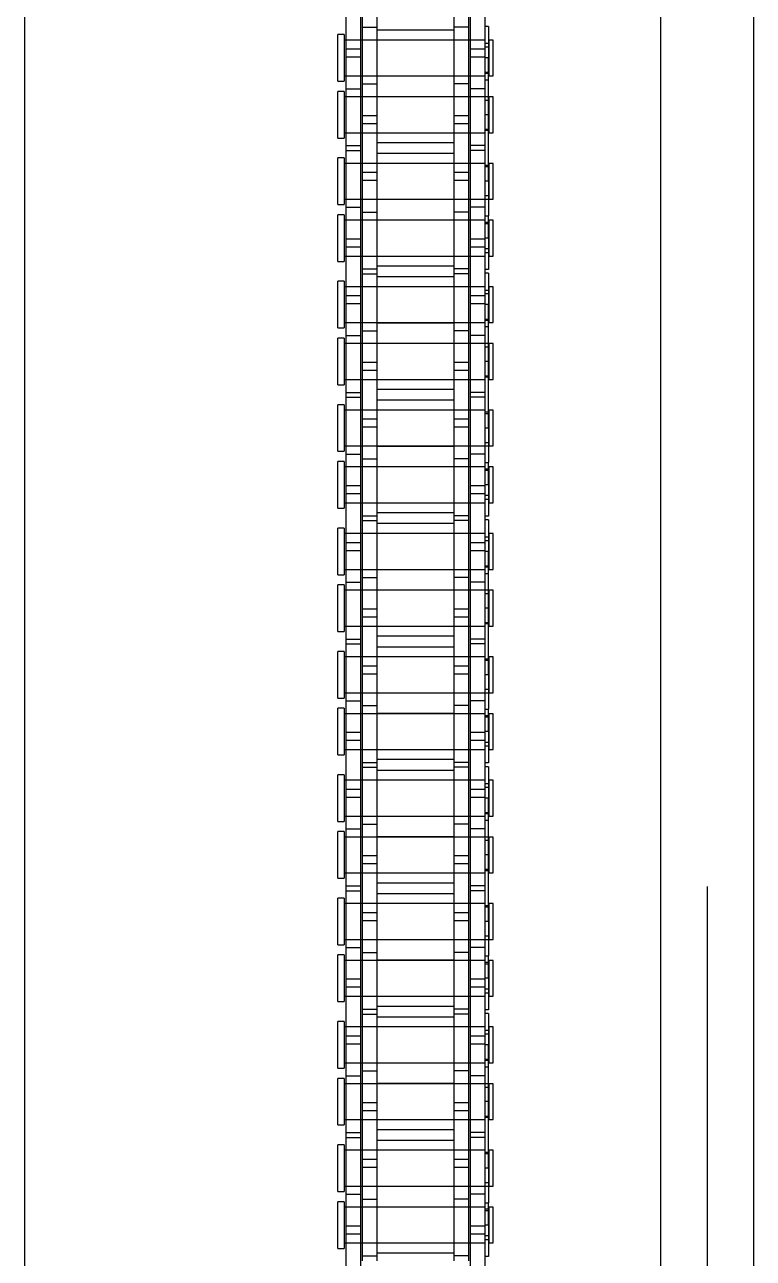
# Model space of a CAD drawing. Header units: metres. Extents: x 0 to 63075, y 0 to 44550.
# Drawn here: x 14315.1 to 14390.1, y 27009.9 to 27136.9 of the extents above; entities that cross this region are included whole.
import ezdxf

# ---------------------------------------------------------------- set-up
doc = ezdxf.new("R2010")
doc.units = ezdxf.units.M
doc.header["$LTSCALE"] = 75
doc.linetypes.add('HIDDEN2', pattern=[4.7625, 3.175, -1.5875])
for name, color, linetype in [('SDM', 7, 'Continuous'), ('SL4', 4, 'Continuous'), ('ST1', 7, 'HIDDEN2')]:
    doc.layers.add(name, color=color, linetype=linetype)

# ---------------------------------------------------------------- blocks, each defined once
blk = doc.blocks.new('A$Ca53c419a')
at = {"layer": 'SL4'}
for p, q in [((215.01, 281.23), (1004.76, 281.23)), ((215, 215.76), (1004.76, 215.76)), ((1004.76, 206.23), (54.76, 206.23))]:
    blk.add_line(p, q, dxfattribs=at)
at = {"layer": 'ST1'}
for p, q in [((610.33, 249), (615.13, 249)), ((610.33, 249), (610.33, 248.34)), ((615.13, 248.34), (615.13, 249)), ((616.18, 249), (620.98, 249)), ((616.18, 249), (616.18, 248.34)), ((620.98, 248.34), (620.98, 249)), ((623.03, 249), (627.83, 249)), ((623.03, 249), (623.03, 248.34)), ((627.83, 248.34), (627.83, 249)), ((628.88, 249), (633.68, 249)), ((628.88, 249), (628.88, 248.34)), ((633.68, 248.34), (633.68, 249)), ((635.73, 249), (640.53, 249)), ((635.73, 249), (635.73, 248.34)), ((640.53, 248.34), (640.53, 249)), ((641.58, 249), (646.38, 249)), ((641.58, 249), (641.58, 248.34)), ((646.38, 248.34), (646.38, 249)), ((648.43, 249), (653.23, 249)), ((648.43, 249), (648.43, 248.34)), ((653.23, 248.34), (653.23, 249)), ((654.28, 249), (659.08, 249)), ((654.28, 249), (654.28, 248.34)), ((659.08, 248.34), (659.08, 249)), ((661.13, 249), (665.93, 249)), ((661.13, 249), (661.13, 248.34)), ((665.93, 248.34), (665.93, 249)), ((666.98, 249), (671.78, 249)), ((666.98, 249), (666.98, 248.34)), ((671.78, 248.34), (671.78, 249)), ((673.83, 249), (678.63, 249)), ((673.83, 249), (673.83, 248.34)), ((678.63, 248.34), (678.63, 249)), ((679.68, 249), (684.48, 249)), ((679.68, 249), (679.68, 248.34)), ((684.48, 248.34), (684.48, 249)), ((686.53, 249), (691.33, 249)), ((686.53, 249), (686.53, 248.34)), ((691.33, 248.34), (691.33, 249)), ((692.38, 249), (697.18, 249)), ((692.38, 249), (692.38, 248.34)), ((697.18, 248.34), (697.18, 249)), ((699.23, 249), (704.03, 249)), ((699.23, 249), (699.23, 248.34)), ((704.03, 248.34), (704.03, 249)), ((705.08, 249), (709.88, 249)), ((705.08, 249), (705.08, 248.34)), ((709.88, 248.34), (709.88, 249)), ((711.93, 249), (716.73, 249)), ((711.93, 249), (711.93, 248.34)), ((716.73, 248.34), (716.73, 249)), ((717.78, 249), (722.58, 249)), ((717.78, 249), (717.78, 248.34)), ((722.58, 248.34), (722.58, 249)), ((724.63, 249), (729.43, 249)), ((724.63, 249), (724.63, 248.34)), ((729.43, 248.34), (729.43, 249)), ((730.48, 249), (735.28, 249)), ((730.48, 249), (730.48, 248.34)), ((735.28, 248.34), (735.28, 249)), ((602.7, 248.16), (611.8, 248.16)), ((615.13, 248.34), (610.33, 248.34)), ((610.88, 248.34), (610.88, 233.84)), ((610.88, 248.16), (610.88, 246.64)), ((611.8, 248.16), (612.66, 248.16)), ((611.8, 246.64), (611.8, 248.16)), ((612.66, 248.16), (621.75, 248.16)), ((612.66, 248.16), (612.66, 246.64)), ((614.57, 233.84), (614.57, 248.34)), ((614.57, 246.64), (614.57, 248.16)), ((615.9, 248.16), (615.9, 246.64)), ((620.98, 248.34), (616.18, 248.34)), ((616.73, 248.34), (616.73, 233.84)), ((616.73, 248.16), (616.73, 246.64)), ((620.42, 233.84), (620.42, 248.34)), ((620.42, 246.64), (620.42, 248.16)), ((621.75, 248.16), (621.75, 246.64)), ((621.75, 248.16), (628.1, 248.16)), ((622.25, 248.16), (622.25, 246.64)), ((627.83, 248.34), (623.03, 248.34)), ((623.58, 248.34), (623.58, 233.84)), ((623.58, 248.16), (623.58, 246.64)), ((627.27, 233.84), (627.27, 248.34)), ((627.27, 246.64), (627.27, 248.16)), ((628.1, 248.16), (628.1, 246.64)), ((628.1, 248.16), (637.2, 248.16)), ((633.68, 248.34), (628.88, 248.34)), ((629.43, 248.34), (629.43, 233.84)), ((629.43, 248.16), (629.43, 246.64)), ((631.35, 246.64), (631.35, 248.16)), ((632.21, 248.16), (632.21, 246.64)), ((633.12, 233.84), (633.12, 248.34)), ((633.12, 246.64), (633.12, 248.16)), ((640.53, 248.34), (635.73, 248.34)), ((636.28, 248.34), (636.28, 233.84)), ((636.28, 248.16), (636.28, 246.64)), ((637.2, 248.16), (638.06, 248.16)), ((637.2, 246.64), (637.2, 248.16)), ((638.06, 248.16), (647.15, 248.16)), ((638.06, 248.16), (638.06, 246.64)), ((639.97, 233.84), (639.97, 248.34)), ((639.97, 246.64), (639.97, 248.16)), ((641.3, 248.16), (641.3, 246.64)), ((646.38, 248.34), (641.58, 248.34)), ((642.13, 248.34), (642.13, 233.84)), ((642.13, 248.16), (642.13, 246.64)), ((645.82, 233.84), (645.82, 248.34)), ((645.82, 246.64), (645.82, 248.16)), ((647.15, 248.16), (647.15, 246.64)), ((647.15, 248.16), (653.5, 248.16)), ((647.65, 248.16), (647.65, 246.64)), ((653.23, 248.34), (648.43, 248.34)), ((648.98, 248.34), (648.98, 233.84)), ((648.98, 248.16), (648.98, 246.64)), ((652.67, 233.84), (652.67, 248.34)), ((652.67, 246.64), (652.67, 248.16)), ((653.5, 248.16), (653.5, 246.64)), ((653.5, 248.16), (662.6, 248.16)), ((659.08, 248.34), (654.28, 248.34)), ((654.83, 248.34), (654.83, 233.84)), ((654.83, 248.16), (654.83, 246.64)), ((656.75, 246.64), (656.75, 248.16)), ((657.61, 248.16), (657.61, 246.64)), ((658.52, 233.84), (658.52, 248.34)), ((658.52, 246.64), (658.52, 248.16)), ((665.93, 248.34), (661.13, 248.34)), ((661.68, 248.34), (661.68, 233.84)), ((661.68, 248.16), (661.68, 246.64)), ((662.6, 248.16), (663.46, 248.16)), ((662.6, 246.64), (662.6, 248.16)), ((663.46, 248.16), (672.55, 248.16)), ((663.46, 248.16), (663.46, 246.64)), ((665.37, 233.84), (665.37, 248.34)), ((665.37, 246.64), (665.37, 248.16)), ((666.7, 248.16), (666.7, 246.64)), ((671.78, 248.34), (666.98, 248.34)), ((667.53, 248.34), (667.53, 233.84)), ((667.53, 248.16), (667.53, 246.64)), ((671.22, 233.84), (671.22, 248.34)), ((671.22, 246.64), (671.22, 248.16)), ((672.55, 248.16), (672.55, 246.64)), ((672.55, 248.16), (678.9, 248.16)), ((673.05, 248.16), (673.05, 246.64)), ((678.63, 248.34), (673.83, 248.34)), ((674.38, 248.34), (674.38, 233.84)), ((674.38, 248.16), (674.38, 246.64)), ((678.07, 233.84), (678.07, 248.34)), ((678.07, 246.64), (678.07, 248.16)), ((678.9, 248.16), (678.9, 246.64)), ((678.9, 248.16), (688, 248.16)), ((684.48, 248.34), (679.68, 248.34)), ((680.23, 248.34), (680.23, 233.84)), ((680.23, 248.16), (680.23, 246.64)), ((682.15, 246.64), (682.15, 248.16)), ((683.01, 248.16), (683.01, 246.64)), ((683.92, 233.84), (683.92, 248.34)), ((683.92, 246.64), (683.92, 248.16)), ((691.33, 248.34), (686.53, 248.34)), ((687.08, 248.34), (687.08, 233.84)), ((687.08, 248.16), (687.08, 246.64)), ((688, 248.16), (688.86, 248.16)), ((688, 246.64), (688, 248.16)), ((688.86, 248.16), (697.95, 248.16)), ((688.86, 248.16), (688.86, 246.64)), ((690.77, 233.84), (690.77, 248.34)), ((690.77, 246.64), (690.77, 248.16)), ((692.1, 248.16), (692.1, 246.64)), ((697.18, 248.34), (692.38, 248.34)), ((692.93, 248.34), (692.93, 233.84)), ((692.93, 248.16), (692.93, 246.64)), ((696.62, 233.84), (696.62, 248.34)), ((696.62, 246.64), (696.62, 248.16)), ((697.95, 248.16), (697.95, 246.64)), ((697.95, 248.16), (704.3, 248.16)), ((698.45, 248.16), (698.45, 246.64)), ((704.03, 248.34), (699.23, 248.34)), ((699.78, 248.34), (699.78, 233.84)), ((699.78, 248.16), (699.78, 246.64)), ((703.47, 233.84), (703.47, 248.34)), ((703.47, 246.64), (703.47, 248.16)), ((704.3, 248.16), (704.3, 246.64)), ((704.3, 248.16), (713.4, 248.16)), ((709.88, 248.34), (705.08, 248.34)), ((705.63, 248.34), (705.63, 233.84)), ((705.63, 248.16), (705.63, 246.64)), ((707.55, 246.64), (707.55, 248.16)), ((708.41, 248.16), (708.41, 246.64)), ((709.32, 233.84), (709.32, 248.34)), ((709.32, 246.64), (709.32, 248.16)), ((716.73, 248.34), (711.93, 248.34)), ((712.48, 248.34), (712.48, 233.84)), ((712.48, 248.16), (712.48, 246.64)), ((713.4, 248.16), (714.26, 248.16)), ((713.4, 246.64), (713.4, 248.16)), ((714.26, 248.16), (723.35, 248.16)), ((714.26, 248.16), (714.26, 246.64)), ((716.17, 233.84), (716.17, 248.34)), ((716.17, 246.64), (716.17, 248.16)), ((717.5, 248.16), (717.5, 246.64)), ((722.58, 248.34), (717.78, 248.34)), ((718.33, 248.34), (718.33, 233.84)), ((718.33, 248.16), (718.33, 246.64)), ((722.02, 233.84), (722.02, 248.34)), ((722.02, 246.64), (722.02, 248.16)), ((723.35, 248.16), (723.35, 246.64)), ((723.35, 248.16), (729.7, 248.16)), ((723.85, 248.16), (723.85, 246.64)), ((729.43, 248.34), (724.63, 248.34)), ((725.18, 248.34), (725.18, 233.84)), ((725.18, 248.16), (725.18, 246.64)), ((728.87, 233.84), (728.87, 248.34)), ((728.87, 246.64), (728.87, 248.16)), ((729.7, 248.16), (729.7, 246.64)), ((729.7, 248.16), (738.8, 248.16)), ((735.28, 248.34), (730.48, 248.34)), ((731.03, 248.34), (731.03, 233.84)), ((731.03, 248.16), (731.03, 246.64)), ((732.95, 246.64), (732.95, 248.16)), ((733.81, 248.16), (733.81, 246.64)), ((734.72, 233.84), (734.72, 248.34)), ((734.72, 246.64), (734.72, 248.16)), ((602.7, 246.64), (611.8, 246.64)), ((609.05, 246.48), (615.4, 246.48)), ((609.55, 246.48), (609.55, 244.96)), ((610.88, 246.48), (610.88, 244.96)), ((611.8, 246.64), (612.66, 246.64)), ((612.66, 246.64), (621.75, 246.64)), ((614.57, 244.96), (614.57, 246.48)), ((615.4, 246.48), (615.4, 244.96)), ((615.4, 246.48), (624.5, 246.48)), ((616.73, 246.48), (616.73, 244.96)), ((618.65, 244.96), (618.65, 246.48)), ((619.51, 246.48), (619.51, 244.96)), ((620.42, 244.96), (620.42, 246.48)), ((621.75, 246.64), (628.1, 246.64)), ((623.58, 246.48), (623.58, 244.96)), ((624.5, 246.48), (625.36, 246.48)), ((624.5, 244.96), (624.5, 246.48)), ((625.36, 246.48), (634.45, 246.48)), ((625.36, 246.48), (625.36, 244.96)), ((627.27, 244.96), (627.27, 246.48)), ((628.1, 246.64), (637.2, 246.64)), ((628.6, 246.48), (628.6, 244.96)), ((629.43, 246.48), (629.43, 244.96)), ((633.12, 244.96), (633.12, 246.48)), ((634.45, 246.48), (634.45, 244.96)), ((634.45, 246.48), (640.8, 246.48)), ((634.95, 246.48), (634.95, 244.96)), ((636.28, 246.48), (636.28, 244.96)), ((637.2, 246.64), (638.06, 246.64)), ((638.06, 246.64), (647.15, 246.64)), ((639.97, 244.96), (639.97, 246.48)), ((640.8, 246.48), (640.8, 244.96)), ((640.8, 246.48), (649.9, 246.48)), ((642.13, 246.48), (642.13, 244.96)), ((644.05, 244.96), (644.05, 246.48)), ((644.91, 246.48), (644.91, 244.96)), ((645.82, 244.96), (645.82, 246.48)), ((647.15, 246.64), (653.5, 246.64)), ((648.98, 246.48), (648.98, 244.96)), ((649.9, 246.48), (650.76, 246.48)), ((649.9, 244.96), (649.9, 246.48)), ((650.76, 246.48), (659.85, 246.48)), ((650.76, 246.48), (650.76, 244.96)), ((652.67, 244.96), (652.67, 246.48)), ((653.5, 246.64), (662.6, 246.64)), ((654, 246.48), (654, 244.96)), ((654.83, 246.48), (654.83, 244.96)), ((658.52, 244.96), (658.52, 246.48)), ((659.85, 246.48), (659.85, 244.96)), ((659.85, 246.48), (666.2, 246.48)), ((660.35, 246.48), (660.35, 244.96)), ((661.68, 246.48), (661.68, 244.96)), ((662.6, 246.64), (663.46, 246.64)), ((663.46, 246.64), (672.55, 246.64)), ((665.37, 244.96), (665.37, 246.48)), ((666.2, 246.48), (666.2, 244.96)), ((666.2, 246.48), (675.3, 246.48)), ((667.53, 246.48), (667.53, 244.96)), ((669.45, 244.96), (669.45, 246.48)), ((670.31, 246.48), (670.31, 244.96)), ((671.22, 244.96), (671.22, 246.48)), ((672.55, 246.64), (678.9, 246.64)), ((674.38, 246.48), (674.38, 244.96)), ((675.3, 246.48), (676.16, 246.48)), ((675.3, 244.96), (675.3, 246.48)), ((676.16, 246.48), (685.25, 246.48)), ((676.16, 246.48), (676.16, 244.96)), ((678.07, 244.96), (678.07, 246.48)), ((678.9, 246.64), (688, 246.64)), ((679.4, 246.48), (679.4, 244.96)), ((680.23, 246.48), (680.23, 244.96)), ((683.92, 244.96), (683.92, 246.48)), ((685.25, 246.48), (685.25, 244.96)), ((685.25, 246.48), (691.6, 246.48)), ((685.75, 246.48), (685.75, 244.96)), ((687.08, 246.48), (687.08, 244.96)), ((688, 246.64), (688.86, 246.64)), ((688.86, 246.64), (697.95, 246.64)), ((690.77, 244.96), (690.77, 246.48)), ((691.6, 246.48), (691.6, 244.96)), ((691.6, 246.48), (700.7, 246.48)), ((692.93, 246.48), (692.93, 244.96)), ((694.85, 244.96), (694.85, 246.48)), ((695.71, 246.48), (695.71, 244.96)), ((696.62, 244.96), (696.62, 246.48)), ((697.95, 246.64), (704.3, 246.64)), ((699.78, 246.48), (699.78, 244.96)), ((700.7, 246.48), (701.56, 246.48)), ((700.7, 244.96), (700.7, 246.48)), ((701.56, 246.48), (710.65, 246.48)), ((701.56, 246.48), (701.56, 244.96)), ((703.47, 244.96), (703.47, 246.48)), ((704.3, 246.64), (713.4, 246.64)), ((704.8, 246.48), (704.8, 244.96)), ((705.63, 246.48), (705.63, 244.96)), ((709.32, 244.96), (709.32, 246.48)), ((710.65, 246.48), (710.65, 244.96)), ((710.65, 246.48), (717, 246.48)), ((711.15, 246.48), (711.15, 244.96)), ((712.48, 246.48), (712.48, 244.96)), ((713.4, 246.64), (714.26, 246.64)), ((714.26, 246.64), (723.35, 246.64)), ((716.17, 244.96), (716.17, 246.48)), ((717, 246.48), (717, 244.96)), ((717, 246.48), (726.1, 246.48)), ((718.33, 246.48), (718.33, 244.96)), ((720.25, 244.96), (720.25, 246.48)), ((721.11, 246.48), (721.11, 244.96)), ((722.02, 244.96), (722.02, 246.48)), ((723.35, 246.64), (729.7, 246.64)), ((725.18, 246.48), (725.18, 244.96)), ((726.1, 246.48), (726.96, 246.48)), ((726.1, 244.96), (726.1, 246.48)), ((726.96, 246.48), (736.05, 246.48)), ((726.96, 246.48), (726.96, 244.96)), ((728.87, 244.96), (728.87, 246.48)), ((729.7, 246.64), (738.8, 246.64)), ((730.2, 246.48), (730.2, 244.96)), ((731.03, 246.48), (731.03, 244.96)), ((734.72, 244.96), (734.72, 246.48)), ((736.05, 246.48), (736.05, 244.96)), ((736.05, 246.48), (742.4, 246.48)), ((609.05, 244.96), (615.4, 244.96)), ((609.84, 237.03), (609.84, 244.96)), ((610.88, 244.96), (610.88, 237.03)), ((614.57, 237.03), (614.57, 244.96)), ((614.62, 244.96), (614.62, 237.03)), ((615.4, 244.96), (624.5, 244.96)), ((616.69, 237.03), (616.69, 244.96)), ((616.73, 244.96), (616.73, 237.03)), ((620.42, 237.03), (620.42, 244.96)), ((621.47, 244.96), (621.47, 237.03)), ((622.54, 237.03), (622.54, 244.96)), ((623.58, 244.96), (623.58, 237.03)), ((624.5, 244.96), (625.36, 244.96)), ((625.36, 244.96), (634.45, 244.96)), ((627.27, 237.03), (627.27, 244.96)), ((627.32, 244.96), (627.32, 237.03)), ((629.39, 237.03), (629.39, 244.96)), ((629.43, 244.96), (629.43, 237.03)), ((633.12, 237.03), (633.12, 244.96)), ((634.17, 244.96), (634.17, 237.03)), ((634.45, 244.96), (640.8, 244.96)), ((635.24, 237.03), (635.24, 244.96)), ((636.28, 244.96), (636.28, 237.03)), ((639.97, 237.03), (639.97, 244.96)), ((640.02, 244.96), (640.02, 237.03)), ((640.8, 244.96), (649.9, 244.96)), ((642.09, 237.03), (642.09, 244.96)), ((642.13, 244.96), (642.13, 237.03)), ((645.82, 237.03), (645.82, 244.96)), ((646.87, 244.96), (646.87, 237.03)), ((647.94, 237.03), (647.94, 244.96)), ((648.98, 244.96), (648.98, 237.03)), ((649.9, 244.96), (650.76, 244.96)), ((650.76, 244.96), (659.85, 244.96)), ((652.67, 237.03), (652.67, 244.96)), ((652.72, 244.96), (652.72, 237.03)), ((654.79, 237.03), (654.79, 244.96)), ((654.83, 244.96), (654.83, 237.03)), ((658.52, 237.03), (658.52, 244.96)), ((659.57, 244.96), (659.57, 237.03)), ((659.85, 244.96), (666.2, 244.96)), ((660.64, 237.03), (660.64, 244.96)), ((661.68, 244.96), (661.68, 237.03)), ((665.37, 237.03), (665.37, 244.96)), ((665.42, 244.96), (665.42, 237.03)), ((666.2, 244.96), (675.3, 244.96)), ((667.49, 237.03), (667.49, 244.96)), ((667.53, 244.96), (667.53, 237.03)), ((671.22, 237.03), (671.22, 244.96)), ((672.27, 244.96), (672.27, 237.03)), ((673.34, 237.03), (673.34, 244.96)), ((674.38, 244.96), (674.38, 237.03)), ((675.3, 244.96), (676.16, 244.96)), ((676.16, 244.96), (685.25, 244.96)), ((678.07, 237.03), (678.07, 244.96)), ((678.12, 244.96), (678.12, 237.03)), ((680.19, 237.03), (680.19, 244.96)), ((680.23, 244.96), (680.23, 237.03)), ((683.92, 237.03), (683.92, 244.96)), ((684.97, 244.96), (684.97, 237.03)), ((685.25, 244.96), (691.6, 244.96)), ((686.04, 237.03), (686.04, 244.96)), ((687.08, 244.96), (687.08, 237.03)), ((690.77, 237.03), (690.77, 244.96)), ((690.82, 244.96), (690.82, 237.03)), ((691.6, 244.96), (700.7, 244.96)), ((692.89, 237.03), (692.89, 244.96)), ((692.93, 244.96), (692.93, 237.03)), ((696.62, 237.03), (696.62, 244.96)), ((697.67, 244.96), (697.67, 237.03)), ((698.74, 237.03), (698.74, 244.96)), ((699.78, 244.96), (699.78, 237.03)), ((700.7, 244.96), (701.56, 244.96)), ((701.56, 244.96), (710.65, 244.96)), ((703.47, 237.03), (703.47, 244.96)), ((703.52, 244.96), (703.52, 237.03)), ((705.59, 237.03), (705.59, 244.96)), ((705.63, 244.96), (705.63, 237.03)), ((709.32, 237.03), (709.32, 244.96)), ((710.37, 244.96), (710.37, 237.03)), ((710.65, 244.96), (717, 244.96)), ((711.44, 237.03), (711.44, 244.96)), ((712.48, 244.96), (712.48, 237.03)), ((716.17, 237.03), (716.17, 244.96)), ((716.22, 244.96), (716.22, 237.03)), ((717, 244.96), (726.1, 244.96)), ((718.29, 237.03), (718.29, 244.96)), ((718.33, 244.96), (718.33, 237.03)), ((722.02, 237.03), (722.02, 244.96)), ((723.07, 244.96), (723.07, 237.03)), ((724.14, 237.03), (724.14, 244.96)), ((725.18, 244.96), (725.18, 237.03)), ((726.1, 244.96), (726.96, 244.96)), ((726.96, 244.96), (736.05, 244.96)), ((728.87, 237.03), (728.87, 244.96)), ((728.92, 244.96), (728.92, 237.03)), ((730.99, 237.03), (730.99, 244.96)), ((731.03, 244.96), (731.03, 237.03)), ((734.72, 237.03), (734.72, 244.96)), ((735.77, 244.96), (735.77, 237.03)), ((736.05, 244.96), (742.4, 244.96)), ((609.05, 237.03), (615.4, 237.03)), ((609.55, 235.51), (609.55, 237.03)), ((610.88, 237.03), (610.88, 235.51)), ((614.57, 235.51), (614.57, 237.03)), ((615.4, 235.51), (615.4, 237.03)), ((615.4, 237.03), (624.5, 237.03)), ((616.73, 237.03), (616.73, 235.51)), ((618.65, 235.51), (618.65, 237.03)), ((619.51, 237.03), (619.51, 235.51)), ((620.42, 235.51), (620.42, 237.03)), ((623.58, 237.03), (623.58, 235.51)), ((624.5, 237.03), (625.36, 237.03)), ((624.5, 235.51), (624.5, 237.03)), ((625.36, 237.03), (634.45, 237.03)), ((625.36, 237.03), (625.36, 235.51)), ((627.27, 235.51), (627.27, 237.03)), ((628.6, 235.51), (628.6, 237.03)), ((629.43, 237.03), (629.43, 235.51)), ((633.12, 235.51), (633.12, 237.03)), ((634.45, 235.51), (634.45, 237.03)), ((634.45, 237.03), (640.8, 237.03)), ((634.95, 235.51), (634.95, 237.03)), ((636.28, 237.03), (636.28, 235.51)), ((639.97, 235.51), (639.97, 237.03)), ((640.8, 235.51), (640.8, 237.03)), ((640.8, 237.03), (649.9, 237.03)), ((642.13, 237.03), (642.13, 235.51)), ((644.05, 235.51), (644.05, 237.03)), ((644.91, 237.03), (644.91, 235.51)), ((645.82, 235.51), (645.82, 237.03)), ((648.98, 237.03), (648.98, 235.51)), ((649.9, 237.03), (650.76, 237.03)), ((649.9, 235.51), (649.9, 237.03)), ((650.76, 237.03), (659.85, 237.03)), ((650.76, 237.03), (650.76, 235.51)), ((652.67, 235.51), (652.67, 237.03)), ((654, 235.51), (654, 237.03)), ((654.83, 237.03), (654.83, 235.51)), ((658.52, 235.51), (658.52, 237.03)), ((659.85, 235.51), (659.85, 237.03)), ((659.85, 237.03), (666.2, 237.03)), ((660.35, 235.51), (660.35, 237.03)), ((661.68, 237.03), (661.68, 235.51)), ((665.37, 235.51), (665.37, 237.03)), ((666.2, 235.51), (666.2, 237.03)), ((666.2, 237.03), (675.3, 237.03)), ((667.53, 237.03), (667.53, 235.51)), ((669.45, 235.51), (669.45, 237.03)), ((670.31, 237.03), (670.31, 235.51)), ((671.22, 235.51), (671.22, 237.03)), ((674.38, 237.03), (674.38, 235.51)), ((675.3, 237.03), (676.16, 237.03)), ((675.3, 235.51), (675.3, 237.03)), ((676.16, 237.03), (685.25, 237.03)), ((676.16, 237.03), (676.16, 235.51)), ((678.07, 235.51), (678.07, 237.03)), ((679.4, 235.51), (679.4, 237.03)), ((680.23, 237.03), (680.23, 235.51)), ((683.92, 235.51), (683.92, 237.03)), ((685.25, 235.51), (685.25, 237.03)), ((685.25, 237.03), (691.6, 237.03)), ((685.75, 235.51), (685.75, 237.03)), ((687.08, 237.03), (687.08, 235.51)), ((690.77, 235.51), (690.77, 237.03)), ((691.6, 235.51), (691.6, 237.03)), ((691.6, 237.03), (700.7, 237.03)), ((692.93, 237.03), (692.93, 235.51)), ((694.85, 235.51), (694.85, 237.03)), ((695.71, 237.03), (695.71, 235.51)), ((696.62, 235.51), (696.62, 237.03)), ((699.78, 237.03), (699.78, 235.51)), ((700.7, 237.03), (701.56, 237.03)), ((700.7, 235.51), (700.7, 237.03)), ((701.56, 237.03), (710.65, 237.03)), ((701.56, 237.03), (701.56, 235.51)), ((703.47, 235.51), (703.47, 237.03)), ((704.8, 235.51), (704.8, 237.03)), ((705.63, 237.03), (705.63, 235.51)), ((709.32, 235.51), (709.32, 237.03)), ((710.65, 235.51), (710.65, 237.03)), ((710.65, 237.03), (717, 237.03)), ((711.15, 235.51), (711.15, 237.03)), ((712.48, 237.03), (712.48, 235.51)), ((716.17, 235.51), (716.17, 237.03)), ((717, 235.51), (717, 237.03)), ((717, 237.03), (726.1, 237.03)), ((718.33, 237.03), (718.33, 235.51)), ((720.25, 235.51), (720.25, 237.03)), ((721.11, 237.03), (721.11, 235.51)), ((722.02, 235.51), (722.02, 237.03)), ((725.18, 237.03), (725.18, 235.51)), ((726.1, 237.03), (726.96, 237.03)), ((726.1, 235.51), (726.1, 237.03)), ((726.96, 237.03), (736.05, 237.03)), ((726.96, 237.03), (726.96, 235.51)), ((728.87, 235.51), (728.87, 237.03)), ((730.2, 235.51), (730.2, 237.03)), ((731.03, 237.03), (731.03, 235.51)), ((734.72, 235.51), (734.72, 237.03)), ((736.05, 235.51), (736.05, 237.03)), ((736.05, 237.03), (742.4, 237.03)), ((602.7, 235.36), (611.8, 235.36)), ((609.05, 235.51), (615.4, 235.51)), ((610.88, 235.36), (610.88, 233.84)), ((611.8, 235.36), (612.66, 235.36)), ((611.8, 233.84), (611.8, 235.36)), ((612.66, 235.36), (621.75, 235.36)), ((612.66, 235.36), (612.66, 233.84)), ((614.57, 233.84), (614.57, 235.36)), ((615.4, 235.51), (624.5, 235.51)), ((615.9, 233.84), (615.9, 235.36)), ((616.73, 235.36), (616.73, 233.51)), ((620.42, 233.84), (620.42, 235.36)), ((621.75, 233.84), (621.75, 235.36)), ((621.75, 235.36), (628.1, 235.36)), ((622.25, 233.84), (622.25, 235.36)), ((623.58, 235.36), (623.58, 233.84)), ((624.5, 235.51), (625.36, 235.51)), ((625.36, 235.51), (634.45, 235.51)), ((627.27, 233.51), (627.27, 235.36)), ((628.1, 233.84), (628.1, 235.36)), ((628.1, 235.36), (637.2, 235.36)), ((629.43, 235.36), (629.43, 233.84)), ((631.35, 233.84), (631.35, 235.36)), ((632.21, 235.36), (632.21, 233.84)), ((633.12, 233.84), (633.12, 235.36)), ((634.45, 235.51), (640.8, 235.51)), ((636.28, 235.36), (636.28, 233.84)), ((637.2, 235.36), (638.06, 235.36)), ((637.2, 233.84), (637.2, 235.36)), ((638.06, 235.36), (647.15, 235.36)), ((638.06, 235.36), (638.06, 233.84)), ((639.97, 233.84), (639.97, 235.36)), ((640.8, 235.51), (649.9, 235.51)), ((641.3, 233.84), (641.3, 235.36)), ((642.13, 235.36), (642.13, 233.51)), ((645.82, 233.84), (645.82, 235.36)), ((647.15, 233.84), (647.15, 235.36)), ((647.15, 235.36), (653.5, 235.36)), ((647.65, 233.84), (647.65, 235.36)), ((648.98, 235.36), (648.98, 233.84)), ((649.9, 235.51), (650.76, 235.51)), ((650.76, 235.51), (659.85, 235.51)), ((652.67, 233.51), (652.67, 235.36)), ((653.5, 233.84), (653.5, 235.36)), ((653.5, 235.36), (662.6, 235.36)), ((654.83, 235.36), (654.83, 233.84)), ((656.75, 233.84), (656.75, 235.36)), ((657.61, 235.36), (657.61, 233.84)), ((658.52, 233.84), (658.52, 235.36)), ((659.85, 235.51), (666.2, 235.51)), ((661.68, 235.36), (661.68, 233.84)), ((662.6, 235.36), (663.46, 235.36)), ((662.6, 233.84), (662.6, 235.36)), ((663.46, 235.36), (672.55, 235.36)), ((663.46, 235.36), (663.46, 233.84)), ((665.37, 233.84), (665.37, 235.36)), ((666.2, 235.51), (675.3, 235.51)), ((666.7, 233.84), (666.7, 235.36)), ((667.53, 235.36), (667.53, 233.51)), ((671.22, 233.84), (671.22, 235.36)), ((672.55, 233.84), (672.55, 235.36)), ((672.55, 235.36), (678.9, 235.36)), ((673.05, 233.84), (673.05, 235.36)), ((674.38, 235.36), (674.38, 233.84)), ((675.3, 235.51), (676.16, 235.51)), ((676.16, 235.51), (685.25, 235.51)), ((678.07, 233.51), (678.07, 235.36)), ((678.9, 233.84), (678.9, 235.36)), ((678.9, 235.36), (688, 235.36)), ((680.23, 235.36), (680.23, 233.84)), ((682.15, 233.84), (682.15, 235.36)), ((683.01, 235.36), (683.01, 233.84)), ((683.92, 233.84), (683.92, 235.36)), ((685.25, 235.51), (691.6, 235.51)), ((687.08, 235.36), (687.08, 233.84)), ((688, 235.36), (688.86, 235.36)), ((688, 233.84), (688, 235.36)), ((688.86, 235.36), (697.95, 235.36)), ((688.86, 235.36), (688.86, 233.84)), ((690.77, 233.84), (690.77, 235.36)), ((691.6, 235.51), (700.7, 235.51)), ((692.1, 233.84), (692.1, 235.36)), ((692.93, 235.36), (692.93, 233.51)), ((696.62, 233.84), (696.62, 235.36)), ((697.95, 233.84), (697.95, 235.36)), ((697.95, 235.36), (704.3, 235.36)), ((698.45, 233.84), (698.45, 235.36)), ((699.78, 235.36), (699.78, 233.84)), ((700.7, 235.51), (701.56, 235.51)), ((701.56, 235.51), (710.65, 235.51)), ((703.47, 233.51), (703.47, 235.36)), ((704.3, 233.84), (704.3, 235.36)), ((704.3, 235.36), (713.4, 235.36)), ((705.63, 235.36), (705.63, 233.84)), ((707.55, 233.84), (707.55, 235.36)), ((708.41, 235.36), (708.41, 233.84)), ((709.32, 233.84), (709.32, 235.36)), ((710.65, 235.51), (717, 235.51)), ((712.48, 235.36), (712.48, 233.84)), ((713.4, 235.36), (714.26, 235.36)), ((713.4, 233.84), (713.4, 235.36)), ((714.26, 235.36), (723.35, 235.36)), ((714.26, 235.36), (714.26, 233.84)), ((716.17, 233.84), (716.17, 235.36)), ((717, 235.51), (726.1, 235.51)), ((717.5, 233.84), (717.5, 235.36)), ((718.33, 235.36), (718.33, 233.51)), ((722.02, 233.84), (722.02, 235.36)), ((723.35, 233.84), (723.35, 235.36)), ((723.35, 235.36), (729.7, 235.36)), ((723.85, 233.84), (723.85, 235.36)), ((725.18, 235.36), (725.18, 233.84)), ((726.1, 235.51), (726.96, 235.51)), ((726.96, 235.51), (736.05, 235.51)), ((728.87, 233.51), (728.87, 235.36)), ((729.7, 233.84), (729.7, 235.36)), ((729.7, 235.36), (738.8, 235.36)), ((731.03, 235.36), (731.03, 233.84)), ((732.95, 233.84), (732.95, 235.36)), ((733.81, 235.36), (733.81, 233.84)), ((734.72, 233.84), (734.72, 235.36)), ((736.05, 235.51), (742.4, 235.51)), ((602.7, 233.84), (611.8, 233.84)), ((609.5, 233.51), (609.5, 233.84)), ((611.25, 233.84), (611.25, 233.47)), ((611.62, 233.51), (611.62, 233.84)), ((611.8, 233.84), (612.66, 233.84)), ((612.66, 233.84), (621.75, 233.84)), ((612.73, 233.51), (612.73, 233.84)), ((614.2, 233.47), (614.2, 233.84)), ((614.35, 233.51), (614.35, 233.84)), ((615.03, 233.84), (615.03, 233.51)), ((617.1, 233.84), (617.1, 233.47)), ((618.58, 233.51), (618.58, 233.84)), ((620.05, 233.47), (620.05, 233.84)), ((620.2, 233.51), (620.2, 233.84)), ((621.75, 233.84), (628.1, 233.84)), ((623.81, 233.51), (623.81, 233.84)), ((623.95, 233.84), (623.95, 233.47)), ((625.43, 233.51), (625.43, 233.84)), ((626.9, 233.47), (626.9, 233.84)), ((628.1, 233.84), (637.2, 233.84)), ((628.98, 233.51), (628.98, 233.84)), ((629.66, 233.51), (629.66, 233.84)), ((629.8, 233.84), (629.8, 233.47)), ((631.28, 233.51), (631.28, 233.84)), ((632.38, 233.51), (632.38, 233.84)), ((632.75, 233.47), (632.75, 233.84)), ((634.51, 233.51), (634.51, 233.84)), ((634.9, 233.51), (634.9, 233.84)), ((636.65, 233.84), (636.65, 233.47)), ((637.02, 233.51), (637.02, 233.84)), ((637.2, 233.84), (638.06, 233.84)), ((638.06, 233.84), (647.15, 233.84)), ((638.13, 233.51), (638.13, 233.84)), ((639.6, 233.47), (639.6, 233.84)), ((639.75, 233.51), (639.75, 233.84)), ((640.43, 233.84), (640.43, 233.51)), ((642.5, 233.84), (642.5, 233.47)), ((643.98, 233.51), (643.98, 233.84)), ((645.45, 233.47), (645.45, 233.84)), ((645.6, 233.51), (645.6, 233.84)), ((647.15, 233.84), (653.5, 233.84)), ((649.21, 233.51), (649.21, 233.84)), ((649.35, 233.84), (649.35, 233.47)), ((650.83, 233.51), (650.83, 233.84)), ((652.3, 233.47), (652.3, 233.84)), ((653.5, 233.84), (662.6, 233.84)), ((654.38, 233.51), (654.38, 233.84)), ((655.06, 233.51), (655.06, 233.84)), ((655.2, 233.84), (655.2, 233.47)), ((656.68, 233.51), (656.68, 233.84)), ((657.78, 233.51), (657.78, 233.84)), ((658.15, 233.47), (658.15, 233.84)), ((659.91, 233.51), (659.91, 233.84)), ((660.3, 233.51), (660.3, 233.84)), ((662.05, 233.84), (662.05, 233.47)), ((662.42, 233.51), (662.42, 233.84)), ((662.6, 233.84), (663.46, 233.84)), ((663.46, 233.84), (672.55, 233.84)), ((663.53, 233.51), (663.53, 233.84)), ((665, 233.47), (665, 233.84)), ((665.15, 233.51), (665.15, 233.84)), ((665.83, 233.84), (665.83, 233.51)), ((667.9, 233.84), (667.9, 233.47)), ((669.38, 233.51), (669.38, 233.84)), ((670.85, 233.47), (670.85, 233.84)), ((671, 233.51), (671, 233.84)), ((672.55, 233.84), (678.9, 233.84)), ((674.61, 233.51), (674.61, 233.84)), ((674.75, 233.84), (674.75, 233.47)), ((676.23, 233.51), (676.23, 233.84)), ((677.7, 233.47), (677.7, 233.84)), ((678.9, 233.84), (688, 233.84)), ((679.78, 233.51), (679.78, 233.84)), ((680.46, 233.51), (680.46, 233.84)), ((680.6, 233.84), (680.6, 233.47)), ((682.08, 233.51), (682.08, 233.84)), ((683.18, 233.51), (683.18, 233.84)), ((683.55, 233.47), (683.55, 233.84)), ((685.31, 233.51), (685.31, 233.84)), ((685.7, 233.51), (685.7, 233.84)), ((687.45, 233.84), (687.45, 233.47)), ((687.82, 233.51), (687.82, 233.84)), ((688, 233.84), (688.86, 233.84)), ((688.86, 233.84), (697.95, 233.84)), ((688.93, 233.51), (688.93, 233.84)), ((690.4, 233.47), (690.4, 233.84)), ((690.55, 233.51), (690.55, 233.84)), ((691.23, 233.84), (691.23, 233.51)), ((693.3, 233.84), (693.3, 233.47)), ((694.78, 233.51), (694.78, 233.84)), ((696.25, 233.47), (696.25, 233.84)), ((696.4, 233.51), (696.4, 233.84)), ((697.95, 233.84), (704.3, 233.84)), ((700.01, 233.51), (700.01, 233.84)), ((700.15, 233.84), (700.15, 233.47)), ((701.63, 233.51), (701.63, 233.84)), ((703.1, 233.47), (703.1, 233.84)), ((704.3, 233.84), (713.4, 233.84)), ((705.18, 233.51), (705.18, 233.84)), ((705.86, 233.51), (705.86, 233.84)), ((706, 233.84), (706, 233.47)), ((707.48, 233.51), (707.48, 233.84)), ((708.58, 233.51), (708.58, 233.84)), ((708.95, 233.47), (708.95, 233.84)), ((710.71, 233.51), (710.71, 233.84)), ((711.1, 233.51), (711.1, 233.84)), ((712.85, 233.84), (712.85, 233.47)), ((713.22, 233.51), (713.22, 233.84)), ((713.4, 233.84), (714.26, 233.84)), ((714.26, 233.84), (723.35, 233.84)), ((714.33, 233.51), (714.33, 233.84)), ((715.8, 233.47), (715.8, 233.84)), ((715.95, 233.51), (715.95, 233.84)), ((716.63, 233.84), (716.63, 233.51)), ((718.7, 233.84), (718.7, 233.47)), ((720.18, 233.51), (720.18, 233.84)), ((721.65, 233.47), (721.65, 233.84)), ((721.8, 233.51), (721.8, 233.84)), ((723.35, 233.84), (729.7, 233.84)), ((725.41, 233.51), (725.41, 233.84)), ((725.55, 233.84), (725.55, 233.47)), ((727.03, 233.51), (727.03, 233.84)), ((728.5, 233.47), (728.5, 233.84)), ((729.7, 233.84), (738.8, 233.84)), ((730.58, 233.51), (730.58, 233.84)), ((731.26, 233.51), (731.26, 233.84)), ((731.4, 233.84), (731.4, 233.47)), ((732.88, 233.51), (732.88, 233.84)), ((733.98, 233.51), (733.98, 233.84)), ((734.35, 233.47), (734.35, 233.84)), ((736.11, 233.51), (736.11, 233.84)), ((612.73, 233.51), (609.5, 233.51)), ((614.57, 233.47), (610.88, 233.47)), ((610.88, 233.47), (610.88, 233)), ((610.88, 233), (614.57, 233)), ((612.73, 233.51), (615.03, 233.51)), ((614.57, 233), (614.57, 233.47)), ((618.58, 233.51), (615.03, 233.51)), ((620.42, 233.47), (616.73, 233.47)), ((616.73, 233.47), (616.73, 233)), ((616.73, 233), (620.42, 233)), ((618.58, 233.51), (631.28, 233.51)), ((620.42, 233), (620.42, 233.47)), ((627.27, 233.47), (623.58, 233.47)), ((623.58, 233.47), (623.58, 233)), ((623.58, 233), (627.27, 233)), ((627.27, 233), (627.27, 233.47)), ((633.12, 233.47), (629.43, 233.47)), ((629.43, 233.47), (629.43, 233)), ((629.43, 233), (633.12, 233)), ((634.51, 233.51), (631.28, 233.51)), ((633.12, 233), (633.12, 233.47)), ((638.13, 233.51), (634.9, 233.51)), ((639.97, 233.47), (636.28, 233.47)), ((636.28, 233.47), (636.28, 233)), ((636.28, 233), (639.97, 233)), ((638.13, 233.51), (640.43, 233.51)), ((639.97, 233), (639.97, 233.47)), ((643.98, 233.51), (640.43, 233.51)), ((645.82, 233.47), (642.13, 233.47)), ((642.13, 233.47), (642.13, 233)), ((642.13, 233), (645.82, 233)), ((643.98, 233.51), (656.68, 233.51)), ((645.82, 233), (645.82, 233.47)), ((652.67, 233.47), (648.98, 233.47)), ((648.98, 233.47), (648.98, 233)), ((648.98, 233), (652.67, 233)), ((652.67, 233), (652.67, 233.47)), ((658.52, 233.47), (654.83, 233.47)), ((654.83, 233.47), (654.83, 233)), ((654.83, 233), (658.52, 233)), ((659.91, 233.51), (656.68, 233.51)), ((658.52, 233), (658.52, 233.47)), ((663.53, 233.51), (660.3, 233.51)), ((665.37, 233.47), (661.68, 233.47)), ((661.68, 233.47), (661.68, 233)), ((661.68, 233), (665.37, 233)), ((663.53, 233.51), (665.83, 233.51)), ((665.37, 233), (665.37, 233.47)), ((669.38, 233.51), (665.83, 233.51)), ((671.22, 233.47), (667.53, 233.47)), ((667.53, 233.47), (667.53, 233)), ((667.53, 233), (671.22, 233)), ((669.38, 233.51), (682.08, 233.51)), ((671.22, 233), (671.22, 233.47)), ((678.07, 233.47), (674.38, 233.47)), ((674.38, 233.47), (674.38, 233)), ((674.38, 233), (678.07, 233)), ((678.07, 233), (678.07, 233.47)), ((683.92, 233.47), (680.23, 233.47)), ((680.23, 233.47), (680.23, 233)), ((680.23, 233), (683.92, 233)), ((685.31, 233.51), (682.08, 233.51)), ((683.92, 233), (683.92, 233.47)), ((688.93, 233.51), (685.7, 233.51)), ((690.77, 233.47), (687.08, 233.47)), ((687.08, 233.47), (687.08, 233)), ((687.08, 233), (690.77, 233)), ((688.93, 233.51), (691.23, 233.51)), ((690.77, 233), (690.77, 233.47)), ((694.78, 233.51), (691.23, 233.51)), ((696.62, 233.47), (692.93, 233.47)), ((692.93, 233.47), (692.93, 233)), ((692.93, 233), (696.62, 233)), ((694.78, 233.51), (707.48, 233.51)), ((696.62, 233), (696.62, 233.47)), ((703.47, 233.47), (699.78, 233.47)), ((699.78, 233.47), (699.78, 233)), ((699.78, 233), (703.47, 233)), ((703.47, 233), (703.47, 233.47)), ((709.32, 233.47), (705.63, 233.47)), ((705.63, 233.47), (705.63, 233)), ((705.63, 233), (709.32, 233)), ((710.71, 233.51), (707.48, 233.51)), ((709.32, 233), (709.32, 233.47)), ((714.33, 233.51), (711.1, 233.51)), ((716.17, 233.47), (712.48, 233.47)), ((712.48, 233.47), (712.48, 233)), ((712.48, 233), (716.17, 233)), ((714.33, 233.51), (716.63, 233.51)), ((716.17, 233), (716.17, 233.47)), ((720.18, 233.51), (716.63, 233.51)), ((722.02, 233.47), (718.33, 233.47)), ((718.33, 233.47), (718.33, 233)), ((718.33, 233), (722.02, 233)), ((720.18, 233.51), (732.88, 233.51)), ((722.02, 233), (722.02, 233.47)), ((728.87, 233.47), (725.18, 233.47)), ((725.18, 233.47), (725.18, 233)), ((725.18, 233), (728.87, 233)), ((728.87, 233), (728.87, 233.47)), ((734.72, 233.47), (731.03, 233.47)), ((731.03, 233.47), (731.03, 233)), ((731.03, 233), (734.72, 233)), ((736.11, 233.51), (732.88, 233.51)), ((734.72, 233), (734.72, 233.47)), ((215, 215.76), (1004.76, 215.76)), ((1004.76, 211), (4.76, 211))]:
    blk.add_line(p, q, dxfattribs=at)

msp = doc.modelspace()

# ---------------------------------------------------------------- block references
at = {"layer": 'SDM', "rotation": 90}
msp.add_blockref('A$Ca53c419a', (14596.36, 26400.6), dxfattribs=at)

doc.saveas('drawing.dxf')
